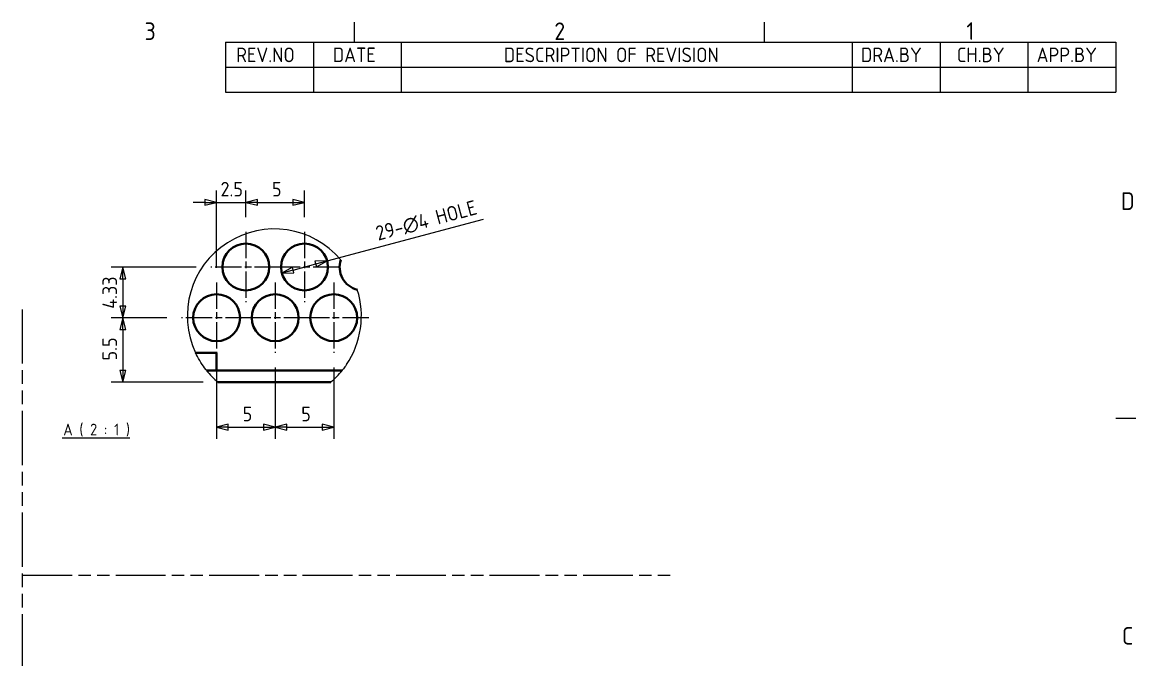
# Model space of a CAD drawing. Header units: millimetres. Extents: x 0 to 420, y 0 to 297.
# Drawn here: x 223.3 to 413.4, y 181.5 to 290.4 of the extents above; entities that cross this region are included whole.
import ezdxf

# ---------------------------------------------------------------- set-up
doc = ezdxf.new("R2010")
doc.units = ezdxf.units.MM
doc.linetypes.add('CHAIN', pattern=[0.3543, 0.2362, -0.0295, 0.0591, -0.0295])
doc.linetypes.add('DOUBLE_DASH_CHAIN', pattern=[1.2403, 0.6614, -0.0827, 0.1654, -0.0827, 0.1654, -0.0827])
doc.layers.get('0').update_dxf_attribs({"color": 3, "lineweight": 25})
for name, color, linetype, lineweight in [('가시적인 것(ISO)', 3, 'Continuous', 40), ('경계(ISO)', 7, 'Continuous', 25), ('기호(ISO)', 5, 'Continuous', 25), ('끊기 선(JIS)', 7, 'Continuous', 25), ('스케치 형상(ISO)', 3, 'Continuous', 25), ('중심 표식(ISO)', 1, 'Continuous', 25), ('치수(ISO)', 2, 'Continuous', 25)]:
    doc.layers.add(name, color=color, linetype=linetype, lineweight=lineweight)
doc.styles.add('ISO ProportionalPSTEK', font='isocp.shx')
doc.styles.add('문자 텍스트_PSTEK_POSCO', font='isocp.shx')
doc.styles.add('치수 텍스트_PSTEK_POSCO', font='isocp.shx')
doc.styles.add('텍스트 스타일466', font='isocp.shx')
doc.dimstyles.new('치수_PSTEK_POSCO', dxfattribs={"dimtxt": 2.5, "dimasz": 2, "dimexe": 2, "dimexo": 2.5, "dimgap": 1, "dimtad": 1, "dimrnd": 1e-08, "dimdsep": 46, "dimtxsty": '치수 텍스트_PSTEK_POSCO', "dimblk": 'Filled-2', "dimcen": 0.09, "dimdle": 10, "dimclrd": 7, "dimclre": 7, "dimclrt": 2, "dimadec": 1, "dimazin": 2, "dimtfac": 1, "dimtmove": 0, "dimatfit": 3, "dimfxl": 0, "dimtolj": 1, "dimlwd": -1, "dimlwe": -1, "dimarcsym": 0})

# ---------------------------------------------------------------- blocks, each defined once
blk = doc.blocks.new('경계 Default Border')
at = {"layer": '경계(ISO)'}
for p, q in [((280, 287), (280, 290.4)), ((350, 287), (350, 290.4)), ((410, 222.75), (413.4, 222.75))]:
    blk.add_line(p, q, dxfattribs=at)
at = {"layer": '경계(ISO)', "color": 2, "char_height": 3, "attachment_point": 7, "style": '문자 텍스트_PSTEK_POSCO'}
for s, insert in [('3', (244.17, 287.37)), ('2', (314.13, 287.37)), ('1', (384.49, 287.4)), ('D', (410.88, 258.35)), ('C', (411.04, 184.1))]:
    blk.add_mtext(s, dxfattribs=dict(at, insert=insert))
blk = doc.blocks.new('리비전 내역')
at = {"layer": '기호(ISO)'}
for p, q in [((258, 287), (410, 287)), ((258, 287), (258, 282.72)), ((273, 287), (273, 282.72)), ((288, 287), (288, 282.72)), ((365, 287), (365, 282.72)), ((380, 287), (380, 282.72)), ((395, 287), (395, 282.72)), ((410, 287), (410, 282.72)), ((258, 282.72), (410, 282.72)), ((258, 282.72), (258, 278.44)), ((273, 282.72), (273, 278.44)), ((288, 282.72), (288, 278.44)), ((365, 282.72), (365, 278.44)), ((380, 282.72), (380, 278.44)), ((395, 282.72), (395, 278.44)), ((410, 282.72), (410, 278.44)), ((258, 278.44), (410, 278.44))]:
    blk.add_line(p, q, dxfattribs=at)
at = {"layer": '기호(ISO)', "color": 2, "char_height": 2.5, "attachment_point": 7, "style": 'ISO ProportionalPSTEK'}
for s, insert in [('REV.NO', (259.79, 283.58)), ('DATE', (276.31, 283.58)), ('DESCRIPTION OF REVISION', (305.51, 283.58)), ('DRA.BY', (366.48, 283.58)), ('CH.BY', (382.86, 283.58)), ('APP.BY', (396.48, 283.58))]:
    blk.add_mtext(s, dxfattribs=dict(at, insert=insert))
blk = doc.blocks.new('Filled-2')
at = {"color": 0}
for p, q in [((0, 0), (-1, 0.25)), ((-1, 0.25), (-1, -0.25)), ((-1, 0), (0, 0)), ((-1, -0.25), (0, 0))]:
    blk.add_line(p, q, dxfattribs=at)
at = {"color": 0, "flags": 128}
blk.add_lwpolyline([(-1, -0.25), (0, 0)], dxfattribs=at)
at = {"color": 0}
blk.add_solid([(-1, -0.25), (0, 0), (-1, 0.25), (-1, -0.25)], dxfattribs=at)
blk = doc.blocks.new('*D83')
at = {"layer": 'Defpoints', "color": 0}
for p in [(255.46, 248.59), (240.46, 239.93), (250.46, 239.93)]:
    blk.add_point(p, dxfattribs=at)
at = {"layer": '치수(ISO)', "color": 7}
for p, q in [((252.96, 248.59), (238.46, 248.59)), ((240.46, 246.59), (240.46, 241.93)), ((247.96, 239.93), (238.46, 239.93))]:
    blk.add_line(p, q, dxfattribs=at)
at = {"layer": '치수(ISO)', "color": 7, "xscale": 2, "yscale": 2, "zscale": 2}
for p, rotation in [((240.46, 248.59), 90), ((240.46, 239.93), 270)]:
    blk.add_blockref('Filled-2', p, dxfattribs=dict(at, rotation=rotation))
at = {"layer": '치수(ISO)', "color": 2, "insert": (238.21, 241.46), "char_height": 2.5, "attachment_point": 4, "rotation": 90, "style": '치수 텍스트_PSTEK_POSCO'}
blk.add_mtext('\\A1;4.33', dxfattribs=at)
blk = doc.blocks.new('*D84')
at = {"layer": 'Defpoints', "color": 0}
for p in [(256.46, 233.93), (266.46, 233.93), (266.46, 221.24)]:
    blk.add_point(p, dxfattribs=at)
at = {"layer": '치수(ISO)', "color": 7}
for p, q in [((256.46, 231.43), (256.46, 219.24)), ((266.46, 231.43), (266.46, 219.24)), ((258.46, 221.24), (264.46, 221.24))]:
    blk.add_line(p, q, dxfattribs=at)
at = {"layer": '치수(ISO)', "color": 7, "xscale": 2, "yscale": 2, "zscale": 2, "rotation": 180}
blk.add_blockref('Filled-2', (256.46, 221.24), dxfattribs=at)
at = {"layer": '치수(ISO)', "color": 7, "xscale": 2, "yscale": 2, "zscale": 2}
blk.add_blockref('Filled-2', (266.46, 221.24), dxfattribs=at)
at = {"layer": '치수(ISO)', "color": 2, "insert": (260.91, 223.49), "char_height": 2.5, "attachment_point": 4, "style": '치수 텍스트_PSTEK_POSCO'}
blk.add_mtext('\\A1;5', dxfattribs=at)
blk = doc.blocks.new('*D85')
at = {"layer": 'Defpoints', "color": 0}
for p in [(266.46, 233.93), (276.46, 233.93), (276.46, 221.24)]:
    blk.add_point(p, dxfattribs=at)
at = {"layer": '치수(ISO)', "color": 7}
for p, q in [((266.46, 231.43), (266.46, 219.24)), ((276.46, 231.43), (276.46, 219.24)), ((268.46, 221.24), (274.46, 221.24))]:
    blk.add_line(p, q, dxfattribs=at)
at = {"layer": '치수(ISO)', "color": 7, "xscale": 2, "yscale": 2, "zscale": 2, "rotation": 180}
blk.add_blockref('Filled-2', (266.46, 221.24), dxfattribs=at)
at = {"layer": '치수(ISO)', "color": 7, "xscale": 2, "yscale": 2, "zscale": 2}
blk.add_blockref('Filled-2', (276.46, 221.24), dxfattribs=at)
at = {"layer": '치수(ISO)', "color": 2, "insert": (270.91, 223.49), "char_height": 2.5, "attachment_point": 4, "style": '치수 텍스트_PSTEK_POSCO'}
blk.add_mtext('\\A1;5', dxfattribs=at)
blk = doc.blocks.new('*D86')
at = {"layer": 'Defpoints', "color": 0}
for p in [(261.46, 259.64), (261.46, 254.59), (256.46, 245.93)]:
    blk.add_point(p, dxfattribs=at)
at = {"layer": '치수(ISO)', "color": 7}
for p, q in [((256.46, 248.43), (256.46, 261.64)), ((261.46, 257.09), (261.46, 261.64)), ((254.46, 259.64), (252.46, 259.64)), ((256.46, 259.64), (261.46, 259.64)), ((263.46, 259.64), (265.46, 259.64))]:
    blk.add_line(p, q, dxfattribs=at)
at = {"layer": '치수(ISO)', "color": 7, "xscale": 2, "yscale": 2, "zscale": 2}
blk.add_blockref('Filled-2', (256.46, 259.64), dxfattribs=at)
at = {"layer": '치수(ISO)', "color": 7, "xscale": 2, "yscale": 2, "zscale": 2, "rotation": 180}
blk.add_blockref('Filled-2', (261.46, 259.64), dxfattribs=at)
at = {"layer": '치수(ISO)', "color": 2, "insert": (257.13, 261.89), "char_height": 2.5, "attachment_point": 4, "style": '치수 텍스트_PSTEK_POSCO'}
blk.add_mtext('\\A1;2.5', dxfattribs=at)
blk = doc.blocks.new('*D87')
at = {"layer": 'Defpoints', "color": 0}
for p in [(271.46, 259.64), (261.46, 254.59), (271.46, 254.59)]:
    blk.add_point(p, dxfattribs=at)
at = {"layer": '치수(ISO)', "color": 7}
for p, q in [((261.46, 257.09), (261.46, 261.64)), ((271.46, 257.09), (271.46, 261.64)), ((263.46, 259.64), (269.46, 259.64))]:
    blk.add_line(p, q, dxfattribs=at)
at = {"layer": '치수(ISO)', "color": 7, "xscale": 2, "yscale": 2, "zscale": 2, "rotation": 180}
blk.add_blockref('Filled-2', (261.46, 259.64), dxfattribs=at)
at = {"layer": '치수(ISO)', "color": 7, "xscale": 2, "yscale": 2, "zscale": 2}
blk.add_blockref('Filled-2', (271.46, 259.64), dxfattribs=at)
at = {"layer": '치수(ISO)', "color": 2, "insert": (265.91, 261.89), "char_height": 2.5, "attachment_point": 4, "style": '치수 텍스트_PSTEK_POSCO'}
blk.add_mtext('\\A1;5', dxfattribs=at)
blk = doc.blocks.new('*D88')
at = {"layer": 'Defpoints', "color": 0}
for p in [(250.46, 239.93), (240.46, 228.93), (256.68, 228.93)]:
    blk.add_point(p, dxfattribs=at)
at = {"layer": '치수(ISO)', "color": 7}
for p, q in [((247.96, 239.93), (238.46, 239.93)), ((240.46, 237.93), (240.46, 230.93)), ((254.18, 228.93), (238.46, 228.93))]:
    blk.add_line(p, q, dxfattribs=at)
at = {"layer": '치수(ISO)', "color": 7, "xscale": 2, "yscale": 2, "zscale": 2}
for p, rotation in [((240.46, 239.93), 90), ((240.46, 228.93), 270)]:
    blk.add_blockref('Filled-2', p, dxfattribs=dict(at, rotation=rotation))
at = {"layer": '치수(ISO)', "color": 2, "insert": (238.21, 232.63), "char_height": 2.5, "attachment_point": 4, "rotation": 90, "style": '치수 텍스트_PSTEK_POSCO'}
blk.add_mtext('\\A1;5.5', dxfattribs=at)
blk = doc.blocks.new('*D89')
at = {"layer": 'Defpoints', "color": 0}
for p in [(275.32, 249.63), (267.6, 247.55)]:
    blk.add_point(p, dxfattribs=at)
at = {"layer": '치수(ISO)', "color": 7}
for p, q in [((275.32, 249.63), (302.02, 256.78)), ((269.53, 248.07), (273.39, 249.11))]:
    blk.add_line(p, q, dxfattribs=at)
at = {"layer": '치수(ISO)', "color": 7, "xscale": 2, "yscale": 2, "zscale": 2}
for p, rotation in [((275.32, 249.63), 14.99999999999698), ((267.6, 247.55), 194.999999999997)]:
    blk.add_blockref('Filled-2', p, dxfattribs=dict(at, rotation=rotation))
at = {"layer": '치수(ISO)', "color": 2, "insert": (283.74, 254.21), "char_height": 2.5, "attachment_point": 4, "rotation": 15, "style": '치수 텍스트_PSTEK_POSCO'}
blk.add_mtext('\\A1;29-∅4 HOLE', dxfattribs=at)

msp = doc.modelspace()

# ---------------------------------------------------------------- linework, layer by layer
at = {"layer": '가시적인 것(ISO)'}
for p, q in [((252.87, 233.93), (256.459, 233.93)), ((256.459, 230.93), (256.459, 233.93)), ((254.741, 230.93), (277.901, 230.93)), ((256.685, 228.93), (275.957, 228.93))]:
    msp.add_line(p, q, dxfattribs=at)
for centre in [(261.459, 248.59), (271.459, 248.59), (256.459, 239.93), (266.459, 239.93), (276.459, 239.93)]:
    msp.add_circle(centre, 4, dxfattribs=at)
msp.add_arc((281.459, 248.59), 4, 161.78974, 255.98152, dxfattribs=at)
at = {"layer": '기호(ISO)', "color": 7, "lineweight": 18}
msp.add_line((230.068, 219.416), (241.625, 219.416), dxfattribs=at)
at = {"layer": '끊기 선(JIS)'}
for start, end in [(40.25936, 205.1258), (325.99805, 17.51189), (218.79443, 229.56498), (310.43502, 321.20557)]:
    msp.add_arc((266.321, 240.238), 14.857, start, end, dxfattribs=at)
for points, knots in [([(254.741, 230.93), (254.694, 230.988), (254.647, 231.048), (254.342, 231.44), (254.056, 231.838), (253.505, 232.706), (253.241, 233.174), (252.969, 233.722), (252.919, 233.825), (252.87, 233.93)], [0.27780701, 0.27780701, 0.27780701, 0.27780701, 0.29202463, 0.29202463, 0.37031795, 0.37031795, 0.44861128, 0.44861128, 0.46637739, 0.46637739, 0.46637739, 0.46637739]), ([(278.638, 231.93), (278.555, 231.806), (278.463, 231.675), (278.286, 231.429), (278.201, 231.315), (278.067, 231.14), (278.007, 231.063), (277.924, 230.958), (277.91, 230.941), (277.901, 230.93)], [0.082270371, 0.082270371, 0.082270371, 0.082270371, 0.104583317, 0.104583317, 0.126896262, 0.126896262, 0.14688228, 0.14688228, 0.166868298, 0.166868298, 0.166868298, 0.166868298])]:
    msp.add_open_spline(points, degree=3, knots=knots, dxfattribs=at)
at = {"layer": '스케치 형상(ISO)', "color": 6, "linetype": 'DOUBLE_DASH_CHAIN', "ltscale": 13.997594}
msp.add_line((223.278, 241.366), (223.278, 67.754), dxfattribs=at)
at = {"layer": '스케치 형상(ISO)', "color": 6, "linetype": 'DOUBLE_DASH_CHAIN', "ltscale": 12.867056}
msp.add_line((223.278, 195.985), (334.991, 195.985), dxfattribs=at)
at = {"layer": '중심 표식(ISO)', "linetype": 'CHAIN', "ltscale": 19.051651}
for p, q in [((261.459, 254.59), (261.459, 242.59)), ((271.459, 254.59), (271.459, 242.59)), ((267.459, 248.59), (255.459, 248.59)), ((277.459, 248.59), (265.459, 248.59)), ((256.459, 245.93), (256.459, 233.93)), ((266.459, 245.93), (266.459, 233.93)), ((276.459, 245.93), (276.459, 233.93)), ((262.459, 239.93), (250.459, 239.93)), ((272.459, 239.93), (260.459, 239.93)), ((282.459, 239.93), (270.459, 239.93))]:
    msp.add_line(p, q, dxfattribs=at)

# ---------------------------------------------------------------- block references
msp.add_blockref('경계 Default Border', (0, 0))
at = {"layer": '기호(ISO)'}
msp.add_blockref('리비전 내역', (0, 0), dxfattribs=at)

# ---------------------------------------------------------------- texts
at = {"layer": '기호(ISO)', "color": 7, "insert": (230.278, 219.637), "char_height": 2, "attachment_point": 7, "style": '텍스트 스타일466'}
msp.add_mtext('A ( 2 : 1 )', dxfattribs=at)

# ---------------------------------------------------------------- dimensions: what is measured, and where the dimension line sits
at = {"layer": '치수(ISO)', "color": 7}
for base, p1, p2, angle, override, picture, middle in [((261.459, 259.637), (256.459, 245.93), (261.459, 254.59), 180, {"dimdec": 2, "dimlfac": 0.5, "dimtp": 0, "dimtm": 0, "dimtdec": 2, "dimtofl": 1, "dimatfit": 1}, '*D86', (258.959, 259.637)), ((271.459, 259.637), (261.459, 254.59), (271.459, 254.59), 180, {"dimdec": 2, "dimlfac": 0.5, "dimtp": 0, "dimtm": 0, "dimtdec": 2, "dimtofl": 0, "dimatfit": 1}, '*D87', (266.459, 259.637)), ((240.459, 239.93), (255.459, 248.59), (250.459, 239.93), 90, {"dimdec": 2, "dimlfac": 0.5, "dimtp": 0, "dimtm": 0, "dimtdec": 2, "dimtofl": 0, "dimatfit": 1}, '*D83', (240.459, 244.26)), ((240.459, 228.93), (250.459, 239.93), (256.685, 228.93), 90, {"dimdec": 2, "dimlfac": 0.5, "dimtp": 0, "dimtm": 0, "dimtdec": 2, "dimtofl": 0, "dimatfit": 1}, '*D88', (240.459, 234.43)), ((266.459, 221.236), (256.459, 233.93), (266.459, 233.93), 180, {"dimdec": 2, "dimlfac": 0.5, "dimtp": 0, "dimtm": 0, "dimtdec": 2, "dimtofl": 0, "dimatfit": 1}, '*D84', (261.459, 221.236)), ((276.459, 221.236), (266.459, 233.93), (276.459, 233.93), 180, {"dimdec": 2, "dimlfac": 0.5, "dimtp": 0, "dimtm": 0, "dimtdec": 2, "dimtofl": 0, "dimatfit": 1}, '*D85', (271.459, 221.236))]:
    dim = msp.add_linear_dim(base=base, p1=p1, p2=p2, angle=angle, dimstyle='치수_PSTEK_POSCO', override=override, dxfattribs=at)
    dim.commit()
    dim.dimension.update_dxf_attribs({"geometry": picture, "text_midpoint": middle, "dimtype": 160})
dim = msp.add_diameter_dim_2p(p1=(267.595, 247.555), p2=(275.323, 249.625), text='29-<> HOLE', dimstyle='치수_PSTEK_POSCO', override={"dimdec": 2, "dimlfac": 0.5, "dimtp": 0, "dimtm": 0, "dimtdec": 2, "dimatfit": 2}, dxfattribs=at)
dim.commit()
dim.dimension.update_dxf_attribs({"geometry": '*D89', "text_midpoint": (292.693, 254.279), "dimtype": 163})

doc.saveas('drawing.dxf')
